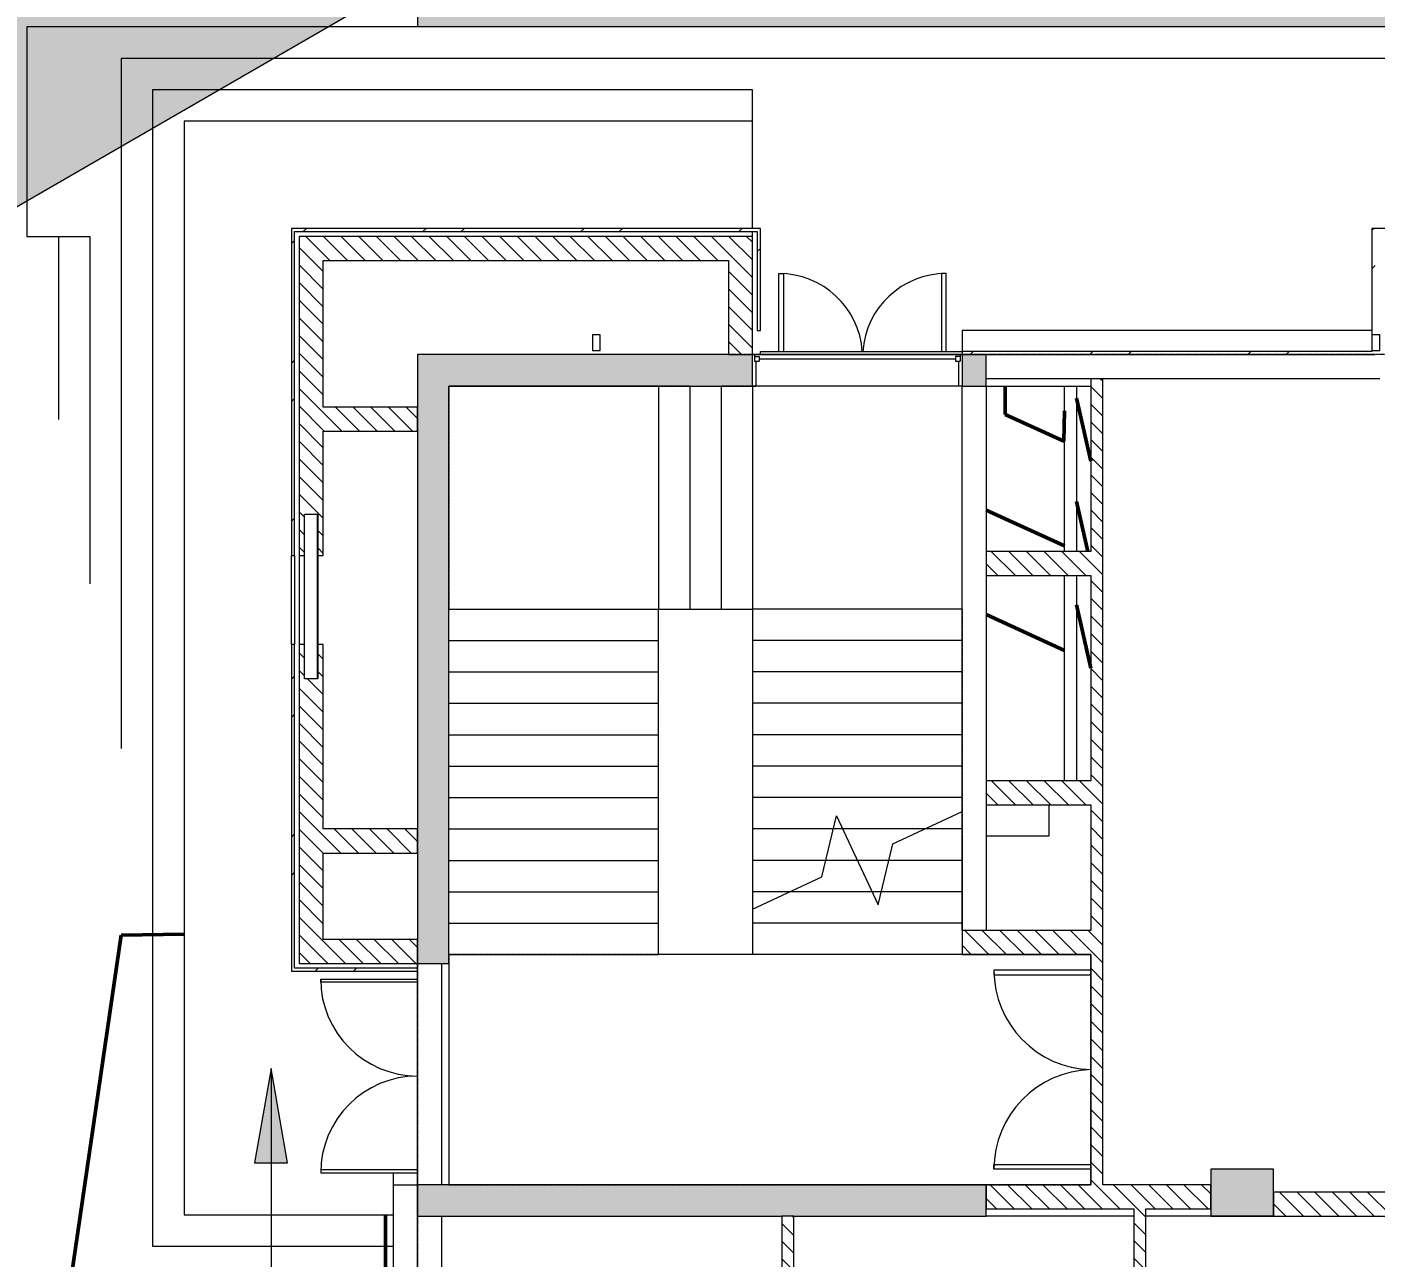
# Model space of a CAD drawing. Header units: millimetres. Extents: x -106145 to 154907, y -84585 to 152038.
# Drawn here: x -18341 to -5466, y 57116 to 68865 of the extents above; entities that cross this region are included whole.
import ezdxf

# ---------------------------------------------------------------- set-up
doc = ezdxf.new("R2010")
doc.units = ezdxf.units.MM
doc.linetypes.add('Cut Out Line _2_', pattern=[2, 1, -1])
doc.linetypes.add('Overhead', pattern=[3.96875, 2.38125, -1.5875])
for name, color, linetype, lineweight in [('A-ANNO-DIMS', 7, 'Continuous', 9), ('A-ANNO-DIMS-300', 7, 'Continuous', 9), ('A-DOOR', 7, 'Continuous', 5), ('A-FLOR', 7, 'Continuous', 5), ('A-FLOR-PATT', 7, 'Continuous', 5), ('A-GLAZ', 7, 'Continuous', 5), ('A-WALL', 7, 'Continuous', 5), ('A-WALL-PATT', 7, 'Continuous', 5), ('C-TOPO-MAJR', 7, 'Continuous', 50), ('G-ANNO-DIMS', 7, 'Continuous', 9), ('G-ANNO-TEXT', 7, 'Continuous', 9), ('S-COLS', 7, 'Continuous', 5), ('S-STRS', 7, 'Continuous', 5), ('S-STRS-MBND', 7, 'Overhead', 5)]:
    doc.layers.add(name, color=color, linetype=linetype, lineweight=lineweight)
doc.layers.add('A-DETL', color=7, linetype='Continuous', lineweight=5, true_color=0x00a600)
doc.styles.add('RomanS', font='romans__.ttf', dxfattribs={"width": 0.8, "height": 1200})
doc.styles.add('RomanS_B', font='', dxfattribs={"width": 0.8, "height": 1200})
doc.styles.get('RomanS_B').set_extended_font_data('RomanS', bold=True)
doc.dimstyles.new('Diagonal_-_4_mm_RomanS', dxfattribs={"dimscale": 304.8, "dimtxt": 1219.023462, "dimasz": 1.476378, "dimexe": 0.984252, "dimexo": 0.0625, "dimgap": 0.19685, "dimtad": 1, "dimdec": 0, "dimzin": 0, "dimdsep": 46, "dimtxsty": 'RomanS', "dimblk1": 'OBLIQUE', "dimblk2": 'OBLIQUE', "dimsah": 1, "dimcen": 0.09, "dimdle": 2.362205, "dimazin": 0, "dimtfac": 1, "dimtdec": 4, "dimtix": 1, "dimtmove": 0, "dimatfit": 3, "dimfxl": 2.362205, "dimfxlon": 1, "dimtvp": 1, "dimtolj": 1, "dimtzin": 0, "dimarcsym": 2})
pattern_1 = [(315, (0, 0), (84.18955, 84.18955), [])]
pattern_2 = [(45, (0, 0), (-754.342, 754.342), []), (45, (0, 1143), (-754.342, 754.342), [])]

# ---------------------------------------------------------------- blocks, each defined once
blk = doc.blocks.new('M_Door-Passage-Double-Flush - FWD1 2_0-12470101-Site Plan -MAIN')
at = {"layer": 'A-DOOR', "color": 254, "lineweight": 9, "true_color": 0xdddddd}
for p, q in [((-950, 63.85), (-950, 988.85)), ((-950, 988.85), (-905, 988.85)), ((-905, 988.85), (-905, 63.85)), ((950, 988.85), (905, 988.85)), ((905, 988.85), (905, 63.85)), ((950, 63.85), (950, 988.85))]:
    blk.add_line(p, q, dxfattribs=at)
at = {"layer": 'A-DOOR', "color": 254, "true_color": 0xdddddd}
for centre, start, end in [((-950, 38.85), 1.520513, 90), ((950, 38.85), 90, 178.479487)]:
    blk.add_arc(centre, 950, start, end, dxfattribs=at)
blk = doc.blocks.new('Louver_window_family_object_4856 - Louver_window_850_9925-11614625-Site Plan -MAIN')
at = {"layer": 'A-GLAZ', "color": 253, "true_color": 0xaaaaaa}
for p, q in [((-755, -60), (-755, 63)), ((-755, 63), (820, 63)), ((820, 63), (820, -60)), ((-755, -63), (-755, -60)), ((-755, -60), (820, -60)), ((820, -63), (-755, -63)), ((820, -60), (820, -63))]:
    blk.add_line(p, q, dxfattribs=at)
blk = doc.blocks.new('glazing frame14 - glazing frame-10209492-Site Plan -MAIN')
at = {"layer": 'A-GLAZ', "color": 253, "lineweight": 18, "true_color": 0xaaaaaa}
for p, q in [((-6361, -18305), (-6436, -18305)), ((-6436, -18305), (-6436, -18455)), ((-6361, -18455), (-6361, -18305)), ((1084, -18305), (1009, -18305)), ((1009, -18305), (1009, -18455)), ((1084, -18455), (1084, -18305)), ((-6436, -18455), (-6361, -18455)), ((1009, -18455), (1084, -18455))]:
    blk.add_line(p, q, dxfattribs=at)
blk = doc.blocks.new('M_Fixed - 2000 _ 1500-11451229-Site Plan -MAIN')
at = {"layer": 'A-GLAZ', "color": 254, "lineweight": 9, "true_color": 0xdddddd}
for p, q in [((-1000, 163), (-981, 163)), ((-981, 163), (-981, 100)), ((-981, 144), (-937, 144)), ((-937, 144), (-937, 100)), ((937, 144), (937, 100)), ((981, 144), (937, 144)), ((981, 163), (981, 100)), ((999, 163), (981, 163)), ((-981, 100), (-937, 100)), ((-968, 100), (-968, -137)), ((-937, 122), (937, 122)), ((937, 100), (981, 100)), ((968, 100), (968, -137)), ((-1000, -137), (-968, -137)), ((1000, -137), (968, -137))]:
    blk.add_line(p, q, dxfattribs=at)
blk = doc.blocks.new('DC_DdlFlPanelFire-Rated-eq w vision panel - FSD2 _2_0-V86-Site Plan -MAIN')
at = {"layer": 'A-DOOR', "color": 253, "lineweight": 9, "true_color": 0xaaaaaa}
for p, q in [((-895, 1040), (-925, 1040)), ((-925, 1040), (-925, 115)), ((-895, 115), (-895, 1040)), ((895, 115), (895, 1040)), ((895, 1040), (925, 1040)), ((925, 1040), (925, 115))]:
    blk.add_line(p, q, dxfattribs=at)
at = {"layer": 'A-DOOR', "color": 253, "true_color": 0xaaaaaa}
for centre, start, end in [((-925, 115), 0.0005, 90), ((925, 115), 90, 179.9995)]:
    blk.add_arc(centre, 925, start, end, dxfattribs=at)
blk = doc.blocks.new('M_Door-Passage-Double-Flush - FWD4 1_7-V87-Site Plan -MAIN')
at = {"layer": 'A-DOOR', "color": 253, "lineweight": 9, "true_color": 0xaaaaaa}
for p, q in [((-800, 186), (-800, 931)), ((-800, 931), (-755, 931)), ((-755, 931), (-755, 186)), ((800, 931), (755, 931)), ((755, 931), (755, 186)), ((800, 186), (800, 931))]:
    blk.add_line(p, q, dxfattribs=at)
at = {"layer": 'A-DOOR', "color": 253, "true_color": 0xaaaaaa}
for centre, start, end in [((-800, 131), 3.9808, 90), ((800, 131), 90, 176.0192)]:
    blk.add_arc(centre, 800, start, end, dxfattribs=at)
blk = doc.blocks.new('2022_11_09_AB BLOCKFACADE WITH CONTINOUS WINDOW_rvt-1-Site Plan -MAIN')
at = {"layer": 'A-WALL-PATT', "true_color": 0xd4d4d4}
h = blk.add_hatch(dxfattribs=at)
h.set_pattern_fill('FP_20', color=254, style=0, pattern_type=2)
h.set_pattern_definition(pattern_2)
h.paths.add_polyline_path([(-15786, 59845), (-15786, 62968), (-15816, 62968), (-15816, 59845)], flags=0)
h.paths.add_polyline_path([(-15816, 63818), (-15786, 63818), (-15786, 66940), (-15816, 66940), (-15816, 63992)], flags=0)
h = blk.add_hatch(dxfattribs=at)
h.set_pattern_fill('FP_20', color=254, style=0, pattern_type=2)
h.set_pattern_definition(pattern_2)
h.paths.add_polyline_path([(-11336, 66910), (-11336, 66940), (-15786, 66940), (-15786, 66910), (-11366, 66910)], flags=0)
at = {"layer": 'A-WALL-PATT', "true_color": 0xeaeaea}
h = blk.add_hatch(dxfattribs=at)
h.set_pattern_fill('FP_19', color=254, style=0, pattern_type=2)
h.set_pattern_definition(pattern_1)
h.paths.add_polyline_path([(-15741, 59920), (-15511, 59920), (-15511, 62968), (-15563, 62968), (-15566, 62637), (-15689, 62637), (-15689, 62968), (-15741, 62968), (-15741, 60765)], flags=0)
h.paths.add_polyline_path([(-15689, 63818), (-15689, 64212), (-15563, 64212), (-15560, 63818), (-15511, 63818), (-15511, 66865), (-15741, 66865), (-15741, 63818)], flags=0)
h = blk.add_hatch(dxfattribs=at)
h.set_pattern_fill('FP_19', color=254, style=0, pattern_type=2)
h.set_pattern_definition(pattern_1)
h.paths.add_polyline_path([(-13846, 66635), (-11411, 66635), (-11411, 66865), (-15511, 66865), (-15511, 66635), (-14896, 66635)], flags=0)
at = {"layer": 'A-WALL-PATT', "true_color": 0xd4d4d4}
h = blk.add_hatch(dxfattribs=at)
h.set_pattern_fill('FP_20', color=254, style=0, pattern_type=2)
h.set_pattern_definition(pattern_2)
h.paths.add_polyline_path([(-11366, 65965), (-11336, 65965), (-11336, 66910), (-11366, 66910), (-11366, 66297)], flags=0)
h = blk.add_hatch(dxfattribs=at)
h.set_pattern_fill('FP_20', color=254, style=0, pattern_type=2)
h.set_pattern_definition(pattern_2)
h.paths.add_polyline_path([(-866, 66910), (-836, 66910), (-836, 66940), (-5496, 66940), (-5496, 66910), (-1243, 66910)], flags=0)
h = blk.add_hatch(dxfattribs=at)
h.set_pattern_fill('FP_20', color=254, style=0, pattern_type=2)
h.set_pattern_definition(pattern_2)
h.paths.add_polyline_path([(-5496, 65765), (-5466, 65765), (-5466, 66910), (-5496, 66910)], flags=0)
at = {"layer": 'A-WALL-PATT', "true_color": 0xeaeaea}
h = blk.add_hatch(dxfattribs=at)
h.set_pattern_fill('FP_19', color=254, style=0, pattern_type=2)
h.set_pattern_definition(pattern_1)
h.paths.add_polyline_path([(-11411, 65735), (-11411, 66635), (-11641, 66635), (-11641, 65735)], flags=0)
at = {"layer": 'A-WALL-PATT', "true_color": 0xcccccb}
for points in [[(-14611, 59920), (-14311, 59920), (-14311, 65735), (-14611, 65735), (-14611, 60150)], [(-9181, 57505), (-9181, 57805), (-14611, 57805), (-14611, 57505), (-9645, 57505)]]:
    blk.add_hatch(color=254, dxfattribs=at).paths.add_polyline_path(points, flags=0)
h = blk.add_hatch(color=254, dxfattribs=at)
h.paths.add_polyline_path([(-14034, 65435), (-11411, 65435), (-11411, 65735), (-14311, 65735), (-14311, 65435)], flags=0)
h.paths.add_polyline_path([(-9181, 65435), (-9181, 65735), (-9411, 65735), (-9411, 65435)], flags=0)
at = {"layer": 'A-WALL-PATT', "true_color": 0xd4d4d4}
h = blk.add_hatch(dxfattribs=at)
h.set_pattern_fill('FP_20', color=254, style=0, pattern_type=2)
h.set_pattern_definition(pattern_2)
h.paths.add_polyline_path([(-5466, 65735), (-5466, 65765), (-9411, 65765), (-9411, 65735), (-7544, 65735)], flags=0)
at = {"layer": 'A-WALL-PATT', "true_color": 0xeaeaea}
h = blk.add_hatch(dxfattribs=at)
h.set_pattern_fill('FP_19', color=254, style=0, pattern_type=2)
h.set_pattern_definition(pattern_1)
h.paths.add_polyline_path([(-8066, 57805), (-8066, 65505), (-8181, 65505), (-8181, 57805)], flags=0)
h = blk.add_hatch(dxfattribs=at)
h.set_pattern_fill('FP_19', color=254, style=0, pattern_type=2)
h.set_pattern_definition(pattern_1)
h.paths.add_polyline_path([(-14896, 65005), (-14611, 65005), (-14611, 65235), (-15511, 65235), (-15511, 65005)], flags=0)
h = blk.add_hatch(dxfattribs=at)
h.set_pattern_fill('FP_19', color=254, style=0, pattern_type=2)
h.set_pattern_definition(pattern_1)
h.paths.add_polyline_path([(-8181, 63625), (-8181, 63855), (-9181, 63855), (-9181, 63625)], flags=0)
h = blk.add_hatch(dxfattribs=at)
h.set_pattern_fill('FP_19', color=254, style=0, pattern_type=2)
h.set_pattern_definition(pattern_1)
h.paths.add_polyline_path([(-9181, 61435), (-8181, 61435), (-8181, 61665), (-9181, 61665)], flags=0)
h = blk.add_hatch(dxfattribs=at)
h.set_pattern_fill('FP_19', color=254, style=0, pattern_type=2)
h.set_pattern_definition(pattern_1)
h.paths.add_polyline_path([(-14896, 60975), (-14611, 60975), (-14611, 61205), (-15511, 61205), (-15511, 60975)], flags=0)
h = blk.add_hatch(dxfattribs=at)
h.set_pattern_fill('FP_19', color=254, style=0, pattern_type=2)
h.set_pattern_definition(pattern_1)
h.paths.add_polyline_path([(-15511, 59920), (-14611, 59920), (-14611, 60150), (-15511, 60150)], flags=0)
h = blk.add_hatch(dxfattribs=at)
h.set_pattern_fill('FP_19', color=254, style=0, pattern_type=2)
h.set_pattern_definition(pattern_1)
h.paths.add_polyline_path([(-9411, 60006), (-8181, 60006), (-8181, 60236), (-9411, 60236)], flags=0)
at = {"layer": 'A-WALL-PATT', "true_color": 0xd4d4d4}
h = blk.add_hatch(dxfattribs=at)
h.set_pattern_fill('FP_20', color=254, style=0, pattern_type=2)
h.set_pattern_definition(pattern_2)
h.paths.add_polyline_path([(-14611, 59845), (-14611, 59875), (-15786, 59875), (-15786, 59845), (-14616, 59845)], flags=0)
at = {"layer": 'A-WALL-PATT', "true_color": 0xeaeaea}
h = blk.add_hatch(dxfattribs=at)
h.set_pattern_fill('FP_19', color=254, style=0, pattern_type=2)
h.set_pattern_definition(pattern_1)
h.paths.add_polyline_path([(-7771, 57575), (-7036, 57575), (-7036, 57805), (-9181, 57805), (-9181, 57575), (-8595, 57575)], flags=0)
h = blk.add_hatch(dxfattribs=at)
h.set_pattern_fill('FP_19', color=254, style=0, pattern_type=2)
h.set_pattern_definition(pattern_1)
h.paths.add_polyline_path([(-6436, 57505), (1239, 57505), (1239, 57735), (-6436, 57735)], flags=0)
h = blk.add_hatch(dxfattribs=at)
h.set_pattern_fill('FP_19', color=254, style=0, pattern_type=2)
h.set_pattern_definition(pattern_1)
h.paths.add_polyline_path([(-7771, 52880), (-7656, 52880), (-7656, 57575), (-7771, 57575), (-7771, 54311)], flags=0)
h = blk.add_hatch(dxfattribs=at)
h.set_pattern_fill('FP_19', color=254, style=0, pattern_type=2)
h.set_pattern_definition(pattern_1)
h.paths.add_polyline_path([(-11131, 52880), (-11016, 52880), (-11016, 57505), (-11131, 57505), (-11131, 56155)], flags=0)
at = {"layer": 'S-COLS', "true_color": 0xeaeaea}
blk.add_hatch(color=254, dxfattribs=at).paths.add_polyline_path([(-7036, 57506), (-6436, 57506), (-6436, 57956), (-7036, 57956)], flags=0)
at = {"layer": 'A-FLOR', "color": 254, "true_color": 0xd5d5d5}
for p, q in [((-15468, 68865), (-18341, 68865)), ((-18341, 68865), (-18341, 67206)), ((-15987, 68565), (-17441, 68565)), ((-17441, 68565), (-17441, 67726)), ((-16507, 68265), (-17141, 68265)), ((-17141, 68265), (-17141, 67899))]:
    blk.add_line(p, q, dxfattribs=at)
at = {"layer": 'A-FLOR', "color": 253, "true_color": 0xaaaaaa}
for p, q in [((-4521, 68865), (-15468, 68865)), ((-4821, 68565), (-15987, 68565)), ((-11411, 68265), (-16507, 68265)), ((-11411, 67965), (-11411, 68265)), ((-17141, 67899), (-17141, 57220)), ((-11411, 67965), (-16841, 67965)), ((-16841, 67965), (-16841, 57520)), ((-11411, 66940), (-11411, 67965)), ((-17441, 67726), (-17441, 61973)), ((-18341, 67206), (-18341, 66865)), ((-18341, 66865), (-17741, 66865)), ((-18041, 66865), (-18041, 65117)), ((-17741, 66865), (-17741, 63545)), ((-11411, 66865), (-11411, 66910)), ((-5496, 65965), (-9411, 65965)), ((-9411, 65965), (-9411, 65765)), ((-15741, 63818), (-15741, 62968)), ((-14841, 57520), (-14841, 57920)), ((-14841, 57920), (-14611, 57920)), ((-16841, 57520), (-14841, 57520)), ((-14841, 57220), (-14841, 57520)), ((-17141, 57220), (-14841, 57220)), ((-14841, 56920), (-14841, 57220))]:
    blk.add_line(p, q, dxfattribs=at)
at = {"layer": 'A-FLOR', "color": 254, "true_color": 0xdddddd}
for p, q in [((-9181, 65435), (-8181, 65435)), ((-8581, 61435), (-8581, 61135)), ((-8581, 61135), (-9181, 61135)), ((-7771, 57505), (-9181, 57505)), ((-6436, 57505), (-7656, 57505))]:
    blk.add_line(p, q, dxfattribs=at)
at = {"layer": 'A-WALL', "color": 253, "lineweight": 18, "true_color": 0xaaaaaa}
for p, q in [((-15816, 66940), (-15816, 63818)), ((-15786, 66940), (-15816, 66940)), ((-11336, 66940), (-15786, 66940)), ((-15786, 63818), (-15786, 66910)), ((-15786, 66910), (-11366, 66910)), ((-15511, 66865), (-15741, 66865)), ((-15741, 66865), (-15741, 63818)), ((-11411, 66865), (-15511, 66865)), ((-11411, 66635), (-11411, 66865)), ((-11366, 66910), (-11366, 65965)), ((-11336, 66910), (-11336, 66940)), ((-11336, 65965), (-11336, 66910)), ((-836, 66940), (-5496, 66940)), ((-5496, 66940), (-5496, 66910)), ((-5496, 66910), (-5496, 65765)), ((-15511, 65235), (-15511, 66635)), ((-15511, 66635), (-11641, 66635)), ((-11641, 66635), (-11641, 65735)), ((-11411, 65735), (-11411, 66635)), ((-11366, 65965), (-11336, 65965)), ((-14311, 65735), (-14611, 65735)), ((-5496, 65765), (-9411, 65765)), ((-9411, 65765), (-9411, 65735)), ((-14611, 65235), (-15511, 65235)), ((-15511, 63818), (-15511, 65005)), ((-15511, 65005), (-14611, 65005)), ((-15816, 63818), (-15786, 63818)), ((-15741, 63818), (-15689, 63818)), ((-15560, 63818), (-15511, 63818)), ((-15816, 62968), (-15816, 59845)), ((-15786, 62968), (-15816, 62968)), ((-15786, 59875), (-15786, 62968)), ((-15689, 62968), (-15741, 62968)), ((-15741, 62968), (-15741, 59920)), ((-15511, 62968), (-15560, 62968)), ((-15511, 61205), (-15511, 62968)), ((-14611, 61205), (-15511, 61205)), ((-15511, 60150), (-15511, 60975)), ((-15511, 60975), (-14611, 60975)), ((-14611, 60150), (-15511, 60150)), ((-14611, 59875), (-15786, 59875)), ((-15741, 59920), (-15511, 59920)), ((-15511, 59920), (-14611, 59920)), ((-15816, 59845), (-15786, 59845)), ((-15786, 59845), (-14616, 59845)), ((-14616, 59845), (-14616, 50340))]:
    blk.add_line(p, q, dxfattribs=at)
at = {"layer": 'A-WALL', "color": 254, "lineweight": 18, "true_color": 0xdddddd}
for p, q in [((-14611, 65735), (-14611, 65235)), ((-11641, 65735), (-14311, 65735)), ((-11411, 65435), (-11411, 65735)), ((-9181, 65735), (-9411, 65735)), ((-9411, 65735), (-9411, 65435)), ((-9411, 65735), (-5466, 65735)), ((-9181, 65435), (-9181, 65735)), ((-14311, 59920), (-14311, 65435)), ((-14311, 65435), (-11411, 65435)), ((-9411, 65435), (-9181, 65435)), ((-8181, 65505), (-8181, 63855)), ((-8066, 65505), (-8181, 65505)), ((-8066, 57805), (-8066, 65505)), ((-14611, 65005), (-14611, 61205)), ((-8181, 63855), (-9181, 63855)), ((-9181, 63855), (-9181, 63625)), ((-9181, 63625), (-8181, 63625)), ((-8181, 63625), (-8181, 61665)), ((-8181, 61665), (-9181, 61665)), ((-9181, 61665), (-9181, 61435)), ((-9181, 61435), (-8181, 61435)), ((-8181, 61435), (-8181, 60236)), ((-14611, 60975), (-14611, 60150)), ((-8181, 60236), (-9411, 60236)), ((-9411, 60236), (-9411, 60006)), ((-9411, 60006), (-8181, 60006)), ((-8181, 60006), (-8181, 57805)), ((-14611, 59920), (-14311, 59920)), ((-14611, 59845), (-14611, 59875)), ((-14611, 50340), (-14611, 59845)), ((-9181, 57805), (-14611, 57805)), ((-14611, 57805), (-14611, 57505)), ((-9181, 57505), (-9181, 57805)), ((-8181, 57805), (-9181, 57805)), ((-9181, 57805), (-9181, 57575)), ((-7036, 57805), (-8066, 57805)), ((-7036, 57575), (-7036, 57805)), ((-2651, 57735), (-6436, 57735)), ((-6436, 57735), (-6436, 57505)), ((-9181, 57575), (-7771, 57575)), ((-7771, 57575), (-7771, 52880)), ((-7656, 57575), (-7036, 57575)), ((-7656, 52880), (-7656, 57575)), ((-14611, 57505), (-11131, 57505)), ((-11131, 57505), (-11131, 52880)), ((-11016, 57505), (-9181, 57505)), ((-11016, 52880), (-11016, 57505)), ((-6436, 57505), (-4411, 57505))]:
    blk.add_line(p, q, dxfattribs=at)
at = {"layer": 'A-WALL', "color": 254, "true_color": 0xdddddd}
for p, q in [((-11641, 65735), (-11411, 65735)), ((-11411, 65735), (-9411, 65735)), ((-9411, 65735), (-11336, 65735)), ((-9411, 65435), (-11411, 65435)), ((-9411, 60236), (-9411, 65435)), ((-8181, 65505), (-9181, 65505)), ((-9181, 65435), (-9181, 63855)), ((-8431, 63855), (-8431, 65435)), ((-8316, 65435), (-8316, 63855)), ((-5421, 65505), (-8066, 65505)), ((-14611, 65005), (-14611, 65235)), ((-9181, 63625), (-9181, 61665)), ((-8431, 61665), (-8431, 63625)), ((-8316, 63625), (-8316, 61665)), ((-9181, 61435), (-9181, 60236)), ((-14611, 60975), (-14611, 61205)), ((-14611, 59920), (-14611, 60150)), ((-14611, 59875), (-14611, 59920)), ((-14381, 59920), (-14381, 57805)), ((-14611, 57805), (-14611, 59843)), ((-14611, 50340), (-14611, 57505)), ((-14381, 57505), (-14381, 52880)), ((-11016, 57505), (-11131, 57505))]:
    blk.add_line(p, q, dxfattribs=at)
at = {"layer": 'A-WALL', "color": 253, "true_color": 0xaaaaaa}
for p, q in [((-11336, 65765), (-9411, 65765)), ((-11336, 65735), (-11336, 65765)), ((-15816, 62968), (-15816, 63818)), ((-15786, 63818), (-15786, 62968)), ((-14839, 57805), (-14839, 57920)), ((-14839, 57805), (-14611, 57805))]:
    blk.add_line(p, q, dxfattribs=at)
at = {"layer": 'S-COLS', "color": 254, "true_color": 0xdddddd}
for p, q in [((-6436, 57956), (-7036, 57956)), ((-7036, 57956), (-7036, 57506)), ((-6436, 57506), (-6436, 57956)), ((-7036, 57506), (-6436, 57506))]:
    blk.add_line(p, q, dxfattribs=at)
at = {"layer": 'S-STRS', "color": 254, "true_color": 0xdddddd}
for p, q in [((-12311, 65435), (-12311, 63305)), ((-12011, 65435), (-12011, 63305)), ((-11711, 65435), (-11711, 63305)), ((-11411, 65435), (-11411, 63305)), ((-14311, 63305), (-12311, 63305)), ((-12311, 63305), (-12011, 63305)), ((-12311, 63005), (-12311, 63305)), ((-12011, 63305), (-11711, 63305)), ((-11711, 63305), (-11411, 63305)), ((-9411, 63305), (-11411, 63305)), ((-11411, 63305), (-11411, 63005)), ((-14311, 63005), (-12311, 63005)), ((-12311, 62705), (-12311, 63005)), ((-11411, 63005), (-11411, 62705)), ((-9411, 63005), (-11411, 63005)), ((-14311, 62705), (-12311, 62705)), ((-12311, 62405), (-12311, 62705)), ((-11411, 62705), (-11411, 62405)), ((-9411, 62705), (-11411, 62705)), ((-14311, 62405), (-12311, 62405)), ((-12311, 62105), (-12311, 62405)), ((-11411, 62405), (-11411, 62105)), ((-9411, 62405), (-11411, 62405)), ((-14311, 62105), (-12311, 62105)), ((-12311, 61805), (-12311, 62105)), ((-11411, 62105), (-11411, 61805)), ((-9411, 62105), (-11411, 62105)), ((-14311, 61805), (-12311, 61805)), ((-12311, 61505), (-12311, 61805)), ((-11411, 61805), (-11411, 61505)), ((-9411, 61805), (-11411, 61805)), ((-14311, 61505), (-12311, 61505)), ((-12311, 61205), (-12311, 61505)), ((-11411, 61505), (-11411, 61205)), ((-9411, 61505), (-11411, 61505)), ((-14311, 61205), (-12311, 61205)), ((-12311, 60905), (-12311, 61205)), ((-11411, 61205), (-11411, 60905)), ((-10640, 61205), (-11411, 61205)), ((-10551, 61205), (-10640, 61205)), ((-9768, 61205), (-10551, 61205)), ((-9411, 61205), (-9768, 61205)), ((-14311, 60905), (-12311, 60905)), ((-12311, 60605), (-12311, 60905)), ((-11411, 60905), (-11411, 60605)), ((-10713, 60905), (-11411, 60905)), ((-10411, 60905), (-10713, 60905)), ((-10110, 60905), (-10411, 60905)), ((-9411, 60905), (-10110, 60905)), ((-14311, 60605), (-12311, 60605)), ((-12311, 60305), (-12311, 60605)), ((-11411, 60605), (-11411, 60439)), ((-11055, 60605), (-11411, 60605)), ((-10271, 60605), (-11055, 60605)), ((-10183, 60605), (-10271, 60605)), ((-9411, 60605), (-10183, 60605)), ((-11411, 60439), (-11411, 60305)), ((-14311, 60305), (-12311, 60305)), ((-12311, 60005), (-12311, 60305)), ((-11411, 60305), (-11411, 60005)), ((-9411, 60305), (-11411, 60305)), ((-14311, 60005), (-12311, 60005)), ((-11411, 60005), (-12311, 60005)), ((-9411, 60005), (-11411, 60005)), ((-8181, 60005), (-9411, 60005)), ((-14311, 59920), (-14311, 57805))]:
    blk.add_line(p, q, dxfattribs=at)
at = {"layer": 'S-STRS', "color": 254, "linetype": 'Overhead', "true_color": 0xdddddd}
for p, q in [((-12311, 65435), (-12311, 63305)), ((-12011, 65435), (-12011, 63305)), ((-11711, 65435), (-11711, 63305)), ((-11411, 65435), (-11411, 63305)), ((-14311, 63305), (-12311, 63305)), ((-9411, 63305), (-11411, 63305)), ((-14311, 63005), (-12311, 63005)), ((-9411, 63005), (-11411, 63005)), ((-14311, 62705), (-12311, 62705)), ((-9411, 62705), (-11411, 62705)), ((-14311, 62405), (-12311, 62405)), ((-9411, 62405), (-11411, 62405)), ((-14311, 62105), (-12311, 62105)), ((-9411, 62105), (-11411, 62105)), ((-14311, 61805), (-12311, 61805)), ((-9411, 61805), (-11411, 61805)), ((-14311, 61505), (-12311, 61505)), ((-9411, 61505), (-11411, 61505)), ((-14311, 61205), (-12311, 61205)), ((-10640, 61205), (-11411, 61205)), ((-10551, 61205), (-10640, 61205)), ((-9768, 61205), (-10551, 61205)), ((-9411, 61205), (-9768, 61205)), ((-14311, 60905), (-12311, 60905)), ((-10713, 60905), (-11411, 60905)), ((-10411, 60905), (-10713, 60905)), ((-10110, 60905), (-10411, 60905)), ((-9411, 60905), (-10110, 60905)), ((-14311, 60605), (-12311, 60605)), ((-11055, 60605), (-11411, 60605)), ((-10271, 60605), (-11055, 60605)), ((-10183, 60605), (-10271, 60605)), ((-9411, 60605), (-10183, 60605)), ((-14311, 60305), (-12311, 60305)), ((-9411, 60305), (-11411, 60305)), ((-14311, 60005), (-12311, 60005)), ((-9411, 60005), (-11411, 60005))]:
    blk.add_line(p, q, dxfattribs=at)
at = {"layer": 'S-STRS-MBND', "color": 254, "true_color": 0xdddddd}
for p, q in [((-14311, 65435), (-14311, 63305)), ((-12011, 65435), (-14311, 65435)), ((-14311, 65435), (-14311, 63305)), ((-12011, 65435), (-14311, 65435)), ((-14311, 65435), (-14311, 63305)), ((-12011, 65435), (-14311, 65435)), ((-14311, 65435), (-14311, 63305)), ((-12311, 65435), (-14311, 65435)), ((-14311, 65435), (-14311, 63305)), ((-12011, 65435), (-14311, 65435)), ((-12311, 65435), (-12311, 63305)), ((-12311, 65435), (-11411, 65435)), ((-12311, 65435), (-12311, 63305)), ((-12011, 65435), (-12011, 63305)), ((-12011, 65435), (-12011, 63305)), ((-12011, 65435), (-12011, 63305)), ((-12011, 65435), (-12011, 63305)), ((-12011, 65435), (-11711, 65435)), ((-12011, 65435), (-11711, 65435)), ((-12011, 65435), (-11711, 65435)), ((-12011, 65435), (-11711, 65435)), ((-12011, 65435), (-12011, 63305)), ((-12011, 65435), (-12011, 63305)), ((-12011, 65435), (-12011, 63305)), ((-12011, 65435), (-12011, 63305)), ((-12011, 65435), (-12011, 63305)), ((-12011, 65435), (-12011, 63305)), ((-9411, 65435), (-11711, 65435)), ((-9411, 65435), (-11711, 65435)), ((-9411, 65435), (-11711, 65435)), ((-9411, 65435), (-11711, 65435)), ((-11711, 65435), (-11711, 63305)), ((-11711, 65435), (-11711, 63305)), ((-11711, 65435), (-11711, 63305)), ((-11711, 65435), (-11711, 63305)), ((-11711, 65435), (-11711, 63305)), ((-11711, 65435), (-11711, 63305)), ((-11711, 65435), (-11711, 63305)), ((-11711, 65435), (-11711, 63305)), ((-11711, 65435), (-11711, 63305)), ((-11711, 65435), (-11711, 63305)), ((-9411, 65435), (-11411, 65435)), ((-11411, 65435), (-11411, 63305)), ((-11411, 65435), (-11411, 63305)), ((-9411, 63305), (-9411, 65435)), ((-9411, 63305), (-9411, 65435)), ((-9411, 63305), (-9411, 65435)), ((-9411, 63305), (-9411, 65435)), ((-9411, 63305), (-9411, 65435)), ((-14311, 63305), (-12311, 63305)), ((-14311, 63305), (-12311, 63305)), ((-14311, 63305), (-12311, 63305)), ((-14311, 63305), (-12311, 63305)), ((-14311, 63305), (-12311, 63305)), ((-14311, 60005), (-14311, 63305)), ((-14311, 60005), (-14311, 63305)), ((-14311, 60005), (-14311, 63305)), ((-14311, 60005), (-14311, 63305)), ((-14311, 60005), (-14311, 63305)), ((-14311, 63305), (-12311, 63305)), ((-14311, 63305), (-12311, 63305)), ((-14311, 63305), (-12311, 63305)), ((-14311, 63305), (-12311, 63305)), ((-14311, 63305), (-12311, 63305)), ((-12311, 63305), (-12011, 63305)), ((-12311, 63305), (-12011, 63305)), ((-12311, 63305), (-12011, 63305)), ((-12311, 63305), (-12011, 63305)), ((-12311, 60005), (-12311, 63305)), ((-12311, 60005), (-12311, 63305)), ((-12311, 60005), (-12311, 63305)), ((-12311, 63305), (-11411, 63305)), ((-12311, 60005), (-12311, 63305)), ((-12311, 60005), (-12311, 63305)), ((-12011, 63305), (-11711, 63305)), ((-12011, 63305), (-11711, 63305)), ((-12011, 63305), (-11711, 63305)), ((-12011, 63305), (-11711, 63305)), ((-11711, 63305), (-11411, 63305)), ((-11711, 63305), (-11411, 63305)), ((-11711, 63305), (-11411, 63305)), ((-11711, 63305), (-11411, 63305)), ((-9411, 63305), (-11411, 63305)), ((-9411, 63305), (-11411, 63305)), ((-9411, 63305), (-11411, 63305)), ((-9411, 63305), (-11411, 63305)), ((-9411, 63305), (-11411, 63305)), ((-11411, 63305), (-11411, 60005)), ((-11411, 63305), (-11411, 60005)), ((-11411, 63305), (-11411, 60005)), ((-11411, 63305), (-11411, 60005)), ((-11411, 63305), (-11411, 60005)), ((-9411, 63305), (-11411, 63305)), ((-9411, 63305), (-11411, 63305)), ((-9411, 63305), (-11411, 63305)), ((-9411, 63305), (-11411, 63305)), ((-9411, 63305), (-11411, 63305)), ((-9411, 63305), (-9411, 60005)), ((-9411, 63305), (-9411, 60005)), ((-9411, 63305), (-9411, 60005)), ((-9411, 63305), (-9411, 60005)), ((-9411, 63305), (-9411, 60005)), ((-14311, 63005), (-12311, 63005)), ((-14311, 63005), (-12311, 63005)), ((-14311, 63005), (-12311, 63005)), ((-14311, 63005), (-12311, 63005)), ((-14311, 63005), (-12311, 63005)), ((-14311, 63005), (-12311, 63005)), ((-14311, 63005), (-12311, 63005)), ((-14311, 63005), (-12311, 63005)), ((-14311, 63005), (-12311, 63005)), ((-14311, 63005), (-12311, 63005)), ((-9411, 63005), (-11411, 63005)), ((-9411, 63005), (-11411, 63005)), ((-9411, 63005), (-11411, 63005)), ((-9411, 63005), (-11411, 63005)), ((-9411, 63005), (-11411, 63005)), ((-9411, 63005), (-11411, 63005)), ((-9411, 63005), (-11411, 63005)), ((-9411, 63005), (-11411, 63005)), ((-9411, 63005), (-11411, 63005)), ((-9411, 63005), (-11411, 63005)), ((-14311, 62705), (-12311, 62705)), ((-14311, 62705), (-12311, 62705)), ((-14311, 62705), (-12311, 62705)), ((-14311, 62705), (-12311, 62705)), ((-14311, 62705), (-12311, 62705)), ((-14311, 62705), (-12311, 62705)), ((-14311, 62705), (-12311, 62705)), ((-14311, 62705), (-12311, 62705)), ((-14311, 62705), (-12311, 62705)), ((-14311, 62705), (-12311, 62705)), ((-9411, 62705), (-11411, 62705)), ((-9411, 62705), (-11411, 62705)), ((-9411, 62705), (-11411, 62705)), ((-9411, 62705), (-11411, 62705)), ((-9411, 62705), (-11411, 62705)), ((-9411, 62705), (-11411, 62705)), ((-9411, 62705), (-11411, 62705)), ((-9411, 62705), (-11411, 62705)), ((-9411, 62705), (-11411, 62705)), ((-9411, 62705), (-11411, 62705)), ((-14311, 62405), (-12311, 62405)), ((-14311, 62405), (-12311, 62405)), ((-14311, 62405), (-12311, 62405)), ((-14311, 62405), (-12311, 62405)), ((-14311, 62405), (-12311, 62405)), ((-14311, 62405), (-12311, 62405)), ((-14311, 62405), (-12311, 62405)), ((-14311, 62405), (-12311, 62405)), ((-14311, 62405), (-12311, 62405)), ((-14311, 62405), (-12311, 62405)), ((-9411, 62405), (-11411, 62405)), ((-9411, 62405), (-11411, 62405)), ((-9411, 62405), (-11411, 62405)), ((-9411, 62405), (-11411, 62405)), ((-9411, 62405), (-11411, 62405)), ((-9411, 62405), (-11411, 62405)), ((-9411, 62405), (-11411, 62405)), ((-9411, 62405), (-11411, 62405)), ((-9411, 62405), (-11411, 62405)), ((-9411, 62405), (-11411, 62405)), ((-14311, 62105), (-12311, 62105)), ((-14311, 62105), (-12311, 62105)), ((-14311, 62105), (-12311, 62105)), ((-14311, 62105), (-12311, 62105)), ((-14311, 62105), (-12311, 62105)), ((-14311, 62105), (-12311, 62105)), ((-14311, 62105), (-12311, 62105)), ((-14311, 62105), (-12311, 62105)), ((-14311, 62105), (-12311, 62105)), ((-14311, 62105), (-12311, 62105)), ((-9411, 62105), (-11411, 62105)), ((-9411, 62105), (-11411, 62105)), ((-9411, 62105), (-11411, 62105)), ((-9411, 62105), (-11411, 62105)), ((-9411, 62105), (-11411, 62105)), ((-9411, 62105), (-11411, 62105)), ((-9411, 62105), (-11411, 62105)), ((-9411, 62105), (-11411, 62105)), ((-9411, 62105), (-11411, 62105)), ((-9411, 62105), (-11411, 62105)), ((-14311, 61805), (-12311, 61805)), ((-14311, 61805), (-12311, 61805)), ((-14311, 61805), (-12311, 61805)), ((-14311, 61805), (-12311, 61805)), ((-14311, 61805), (-12311, 61805)), ((-14311, 61805), (-12311, 61805)), ((-14311, 61805), (-12311, 61805)), ((-14311, 61805), (-12311, 61805)), ((-14311, 61805), (-12311, 61805)), ((-14311, 61805), (-12311, 61805)), ((-9411, 61805), (-11411, 61805)), ((-9411, 61805), (-11411, 61805)), ((-9411, 61805), (-11411, 61805)), ((-9411, 61805), (-11411, 61805)), ((-9411, 61805), (-11411, 61805)), ((-9411, 61805), (-11411, 61805)), ((-9411, 61805), (-11411, 61805)), ((-9411, 61805), (-11411, 61805)), ((-9411, 61805), (-11411, 61805)), ((-9411, 61805), (-11411, 61805)), ((-14311, 61505), (-12311, 61505)), ((-14311, 61505), (-12311, 61505)), ((-14311, 61505), (-12311, 61505)), ((-14311, 61505), (-12311, 61505)), ((-14311, 61505), (-12311, 61505)), ((-14311, 61505), (-12311, 61505)), ((-14311, 61505), (-12311, 61505)), ((-14311, 61505), (-12311, 61505)), ((-14311, 61505), (-12311, 61505)), ((-14311, 61505), (-12311, 61505)), ((-9411, 61505), (-11411, 61505)), ((-9411, 61505), (-11411, 61505)), ((-9411, 61505), (-11411, 61505)), ((-9411, 61505), (-11411, 61505)), ((-9411, 61505), (-11411, 61505)), ((-9411, 61505), (-11411, 61505)), ((-9411, 61505), (-11411, 61505)), ((-9411, 61505), (-11411, 61505)), ((-9411, 61505), (-11411, 61505)), ((-9411, 61505), (-11411, 61505)), ((-14311, 61205), (-12311, 61205)), ((-14311, 61205), (-12311, 61205)), ((-14311, 61205), (-12311, 61205)), ((-14311, 61205), (-12311, 61205)), ((-14311, 61205), (-12311, 61205)), ((-14311, 61205), (-12311, 61205)), ((-14311, 61205), (-12311, 61205)), ((-14311, 61205), (-12311, 61205)), ((-14311, 61205), (-12311, 61205)), ((-14311, 61205), (-12311, 61205)), ((-9411, 61205), (-11411, 61205)), ((-9411, 61205), (-11411, 61205)), ((-9411, 61205), (-11411, 61205)), ((-9411, 61205), (-11411, 61205)), ((-9411, 61205), (-11411, 61205)), ((-9411, 61205), (-11411, 61205)), ((-9411, 61205), (-11411, 61205)), ((-9411, 61205), (-11411, 61205)), ((-9411, 61205), (-11411, 61205)), ((-9411, 61205), (-11411, 61205)), ((-10551, 61205), (-10640, 61205)), ((-10551, 61205), (-10640, 61205)), ((-9411, 61205), (-9768, 61205)), ((-9411, 61205), (-9768, 61205)), ((-9411, 61144), (-9411, 60005)), ((-14311, 60905), (-12311, 60905)), ((-14311, 60905), (-12311, 60905)), ((-14311, 60905), (-12311, 60905)), ((-14311, 60905), (-12311, 60905)), ((-14311, 60905), (-12311, 60905)), ((-14311, 60905), (-12311, 60905)), ((-14311, 60905), (-12311, 60905)), ((-14311, 60905), (-12311, 60905)), ((-14311, 60905), (-12311, 60905)), ((-14311, 60905), (-12311, 60905)), ((-9411, 60905), (-11411, 60905)), ((-9411, 60905), (-11411, 60905)), ((-9411, 60905), (-11411, 60905)), ((-9411, 60905), (-11411, 60905)), ((-9411, 60905), (-11411, 60905)), ((-9411, 60905), (-11411, 60905)), ((-9411, 60905), (-11411, 60905)), ((-9411, 60905), (-11411, 60905)), ((-9411, 60905), (-11411, 60905)), ((-9411, 60905), (-11411, 60905)), ((-10411, 60905), (-10713, 60905)), ((-10411, 60905), (-10713, 60905)), ((-9411, 60905), (-10110, 60905)), ((-9411, 60905), (-10110, 60905)), ((-14311, 60605), (-12311, 60605)), ((-14311, 60605), (-12311, 60605)), ((-14311, 60605), (-12311, 60605)), ((-14311, 60605), (-12311, 60605)), ((-14311, 60605), (-12311, 60605)), ((-14311, 60605), (-12311, 60605)), ((-14311, 60605), (-12311, 60605)), ((-14311, 60605), (-12311, 60605)), ((-14311, 60605), (-12311, 60605)), ((-14311, 60605), (-12311, 60605)), ((-9411, 60605), (-11411, 60605)), ((-9411, 60605), (-11411, 60605)), ((-9411, 60605), (-11411, 60605)), ((-9411, 60605), (-11411, 60605)), ((-9411, 60605), (-11411, 60605)), ((-9411, 60605), (-11411, 60605)), ((-9411, 60605), (-11411, 60605)), ((-9411, 60605), (-11411, 60605)), ((-9411, 60605), (-11411, 60605)), ((-9411, 60605), (-11411, 60605)), ((-10271, 60605), (-11055, 60605)), ((-10271, 60605), (-11055, 60605)), ((-9411, 60605), (-10183, 60605)), ((-9411, 60605), (-10183, 60605)), ((-11411, 60439), (-11411, 60005)), ((-14311, 60305), (-12311, 60305)), ((-14311, 60305), (-12311, 60305)), ((-14311, 60305), (-12311, 60305)), ((-14311, 60305), (-12311, 60305)), ((-14311, 60305), (-12311, 60305)), ((-14311, 60305), (-12311, 60305)), ((-14311, 60305), (-12311, 60305)), ((-14311, 60305), (-12311, 60305)), ((-14311, 60305), (-12311, 60305)), ((-14311, 60305), (-12311, 60305)), ((-9411, 60305), (-11411, 60305)), ((-9411, 60305), (-11411, 60305)), ((-9411, 60305), (-11411, 60305)), ((-9411, 60305), (-11411, 60305)), ((-9411, 60305), (-11411, 60305)), ((-9411, 60305), (-11411, 60305)), ((-9411, 60305), (-11411, 60305)), ((-9411, 60305), (-11411, 60305)), ((-9411, 60305), (-11411, 60305)), ((-9411, 60305), (-11411, 60305)), ((-9411, 60305), (-11411, 60305)), ((-9411, 60305), (-11411, 60305)), ((-14311, 60005), (-14311, 57805)), ((-11411, 60005), (-14311, 60005)), ((-14311, 60005), (-14311, 57805)), ((-14311, 60005), (-14311, 57805)), ((-14311, 60005), (-14311, 57805)), ((-14311, 60005), (-14311, 57805)), ((-14311, 60005), (-14311, 57805)), ((-14311, 60005), (-12311, 60005)), ((-14311, 60005), (-12311, 60005)), ((-14311, 60005), (-12311, 60005)), ((-14311, 60005), (-12311, 60005)), ((-14311, 60005), (-12311, 60005)), ((-14311, 60005), (-12311, 60005)), ((-14311, 60005), (-12311, 60005)), ((-14311, 60005), (-12311, 60005)), ((-14311, 60005), (-12311, 60005)), ((-14311, 60005), (-12311, 60005)), ((-11411, 60005), (-12311, 60005)), ((-11411, 60005), (-12311, 60005)), ((-11411, 60005), (-12311, 60005)), ((-11411, 60005), (-12311, 60005)), ((-11411, 60005), (-12311, 60005)), ((-9411, 60005), (-11411, 60005)), ((-9411, 60005), (-11411, 60005)), ((-9411, 60005), (-11411, 60005)), ((-9411, 60005), (-11411, 60005)), ((-9411, 60005), (-11411, 60005)), ((-9411, 60005), (-11411, 60005)), ((-9411, 60005), (-11411, 60005)), ((-9411, 60005), (-11411, 60005)), ((-9411, 60005), (-11411, 60005)), ((-9411, 60005), (-11411, 60005)), ((-9411, 60005), (-11411, 60005)), ((-9411, 60005), (-11411, 60005)), ((-8181, 60005), (-9411, 60005)), ((-8181, 60005), (-9411, 60005)), ((-8181, 60005), (-9411, 60005)), ((-8181, 60005), (-9411, 60005)), ((-8181, 60005), (-9411, 60005)), ((-8181, 60005), (-9411, 60005)), ((-8181, 57805), (-8181, 60005)), ((-8181, 57805), (-8181, 60005)), ((-8181, 57805), (-8181, 60005)), ((-8181, 57805), (-8181, 60005)), ((-8181, 57805), (-8181, 60005)), ((-8181, 57805), (-8181, 60005)), ((-14311, 57805), (-8181, 57805)), ((-14311, 57805), (-8181, 57805)), ((-14311, 57805), (-8181, 57805)), ((-14311, 57805), (-8181, 57805)), ((-14311, 57805), (-8181, 57805)), ((-14311, 57805), (-8181, 57805))]:
    blk.add_line(p, q, dxfattribs=at)
at = {"layer": 'S-STRS-MBND', "color": 254, "linetype": 'Continuous', "true_color": 0xdddddd}
for p, q in [((-10751, 60747), (-10609, 61330)), ((-10609, 61330), (-10213, 60480)), ((-10071, 61064), (-9411, 61371)), ((-10213, 60480), (-10071, 61064)), ((-11411, 60439), (-10751, 60747))]:
    blk.add_line(p, q, dxfattribs=at)
at = {"color": 253, "lineweight": 5, "true_color": 0xaaaaaa}
for name, p in [('M_Door-Passage-Double-Flush - FWD4 1_7-V87-Site Plan -MAIN', (-10361, 65579)), ('glazing frame14 - glazing frame-10209492-Site Plan -MAIN', (-6505, 84230)), ('M_Fixed - 2000 _ 1500-11451229-Site Plan -MAIN', (-10411, 65572))]:
    blk.add_blockref(name, p, dxfattribs=at)
for name, p, rotation in [('Louver_window_family_object_4856 - Louver_window_850_9925-11614625-Site Plan -MAIN', (-15626, 63393), 89.99999999999991), ('DC_DdlFlPanelFire-Rated-eq w vision panel - FSD2 _2_0-V86-Site Plan -MAIN', (-14496, 58845), 89.99999999999972), ('M_Door-Passage-Double-Flush - FWD1 2_0-12470101-Site Plan -MAIN', (-8117, 58906), 90)]:
    blk.add_blockref(name, p, dxfattribs=dict(at, rotation=rotation))
blk = doc.blocks.new('DIMBLOCK32-Site Plan -MAIN')
at = {"layer": 'A-ANNO-DIMS-300', "transparency": 16777216}
for p, q in [((-65455, 47706), (79278, 131267)), ((79014, 130283), (78504, 131167)), ((78654, 130907), (79014, 130283)), ((-64471, 47442), (-64981, 48325)), ((-64831, 48066), (-64471, 47442))]:
    blk.add_line(p, q, dxfattribs=at)
at = {"layer": 'A-ANNO-DIMS-300', "lineweight": 35, "transparency": 16777216}
for p, q in [((78654, 130907), (78737, 131214)), ((78654, 130907), (78572, 130600)), ((-64831, 48066), (-64749, 48373)), ((-64831, 48066), (-64914, 47758))]:
    blk.add_line(p, q, dxfattribs=at)
at = {"layer": 'A-ANNO-DIMS-300', "color": 0, "transparency": 16777216, "insert": (3725, 89578), "char_height": 1200, "width": 6511.94, "attachment_point": 1, "rotation": 30, "line_spacing_factor": 0.983083, "style": 'RomanS'}
blk.add_mtext('165683', dxfattribs=at)
blk = doc.blocks.new('_Oblique')
at = {"color": 0, "linetype": 'ByBlock', "lineweight": -2}
blk.add_line((-0.5, -0.5), (0.5, 0.5), dxfattribs=at)

msp = doc.modelspace()

# ---------------------------------------------------------------- block references
at = {"lineweight": 5}
msp.add_blockref('2022_11_09_AB BLOCKFACADE WITH CONTINOUS WINDOW_rvt-1-Site Plan -MAIN', (0, 0), dxfattribs=at)

# ---------------------------------------------------------------- next in the draw order: hatches: boundary and pattern name
at = {"layer": 'A-FLOR-PATT', "true_color": 0x808080}
h = msp.add_hatch(dxfattribs=at)
h.set_pattern_fill('FP_5', color=8, style=0, pattern_type=2)
h.set_pattern_definition([(0, (0, 0), (1219.2, 304.8), [100.584, -813.816, 100.584, -813.816, -4876.8]), (0, (0, 0), (1219.2, 304.8), [-1828.8, 100.584, -1728.216, 100.584, -813.816, -2133.6]), (0, (0, 0), (1219.2, 304.8), [-4572, 100.584, -509.016, 100.584, -1423.416]), (120, (457.2, 152.4), (-873.56454, 903.4582), [100.584, -813.816, 100.584, -813.816, -4876.8]), (120, (457.2, 152.4), (-873.56454, 903.4582), [-1828.8, 100.584, -1728.216, 100.584, -813.816, -2133.6]), (120, (457.2, 152.4), (-873.56454, 903.4582), [-4572, 100.584, -509.016, 100.584, -1423.416]), (240, (609.6, 762), (-345.63546, -1208.2582), [100.584, -813.816, 100.584, -813.816, -4876.8]), (240, (609.6, 762), (-345.63546, -1208.2582), [-1828.8, 100.584, -1728.216, 100.584, -813.816, -2133.6]), (240, (609.6, 762), (-345.63546, -1208.2582), [-4572, 100.584, -509.016, 100.584, -1423.416])])
h.paths.add_polyline_path([(24183.75, 86830), (24183.74, 86830), (23961.54, 86632.65)], flags=0)
h.paths.add_polyline_path([(13688.07, 53330), (14358.73, 53330), (14361.51, 81970.46), (14364.69, 82051.43), (14382.5, 82201.92), (14412.07, 82350.55), (14453.2, 82496.41), (14509.77, 82647.52), (14569.1, 82776.2), (14667.02, 82944.16), (14740.7, 83051.38), (14821.16, 83153.44), (14924.02, 83264.72), (15035.3, 83367.59), (15154.31, 83461.41), (15280.32, 83545.6), (15412.54, 83619.65), (15559.97, 83686.71), (15692.34, 83735.54), (15871.41, 83783.29), (16008.93, 83808.86), (16148.35, 83824.49), (16288.74, 83830), (18348.74, 83830), (18500.17, 83824.05), (18650.66, 83806.24), (18799.29, 83776.68), (18945.14, 83735.54), (19087.32, 83683.09), (19224.94, 83619.65), (19392.9, 83521.72), (19500.12, 83448.04), (19602.17, 83367.59), (19713.46, 83264.72), (19816.32, 83153.44), (19910.14, 83034.43), (20003.28, 82892.44), (20068.38, 82776.2), (20131.83, 82638.58), (20184.28, 82496.41), (20232.02, 82317.33), (20257.59, 82179.81), (20273.22, 82040.39), (20278.74, 81900), (20278.75, 53330), (25083.74, 53330), (25083.74, 57135.05), (21658.74, 57135.05), (21658.74, 62735.05), (25083.74, 62735.05), (25083.74, 65730), (24183.75, 65730), (24183.75, 72040), (25083.74, 72040), (25083.74, 81130), (24183.75, 81130), (24183.75, 82340), (25083.74, 82340), (25083.74, 86830), (24183.75, 86830), (24183.74, 90940), (27768.75, 90940), (27768.75, 90040), (32943.74, 90040), (32943.74, 90940), (34153.74, 90940), (34153.74, 90040), (40783.74, 90040), (40783.74, 90940), (41993.74, 90940), (41993.74, 90040), (47893.75, 90040), (47893.75, 90940.01), (48128.75, 90940.01), (48128.75, 92635), (57188.75, 92635), (57191.32, 110941.22), (57194.78, 111070.03), (57212.85, 111299.42), (57242.92, 111527.72), (57284.9, 111754.18), (57338.67, 111978.16), (57388.75, 112150.76), (57388.75, 113238.12), (-14611.25, 71668.9), (-14611.25, 70801.76), (10593.75, 85440.05), (10593.75, 69340.05), (-13725.75, 69340.05), (-13725.75, 69045.75), (-14611.25, 69045.75), (-14611.25, 68865), (-4520.55, 68865), (-4520.55, 66940.05), (-836.25, 66940.05), (-836.25, 65965.05), (6183.75, 65965.05), (6183.75, 66940.05), (10593.75, 66940.05), (10593.75, 64090.05), (9618.75, 64090.05), (9618.75, 53330), (13459.58, 53330)], flags=0)
h.paths.add_polyline_path([(10518.75, 64120.05), (10563.75, 64120.05), (10563.75, 66910.05), (6213.75, 66910.05), (6213.75, 65965.05), (6258.75, 65965.05), (6258.74, 66865.05), (10518.75, 66865.05), (10518.75, 64165.05), (9618.75, 64165.05), (9618.75, 64120.05), (10288.75, 64120.05)], flags=0)
h.paths.add_polyline_path([(10079.95, 64395.05), (10288.75, 64395.05), (10288.75, 65505), (9388.76, 65505), (9388.76, 64395.05), (9618.75, 64395.05)], flags=0)
h.paths.add_polyline_path([(9388.77, 65735), (10288.75, 65735), (10288.75, 66635.05), (6488.75, 66635.05), (6488.75, 65735.05), (9388.76, 65735)], flags=0)
h.paths.add_polyline_path([(-4820.55, 65735.05), (-1141.25, 65735.05), (-1141.25, 66635.05), (-5191.25, 66635.05), (-5191.25, 65735.05), (-5121.25, 65735.05)], flags=0)
h.paths.add_polyline_path([(-911.25, 65965.05), (-866.25, 65965.05), (-866.25, 66910.05), (-4520.55, 66910.05), (-4520.55, 66865.05), (-911.25, 66865.05), (-911.25, 66635.05)], flags=0)
h.paths.add_polyline_path([(32363.12, 93340), (27982.76, 93340), (27982.76, 95337.81), (53776.48, 110258.48), (53444.66, 110833.21), (54228.5, 111285.76), (54559.94, 110711.69), (55182.76, 111071.96), (55182.76, 93340), (35547.84, 93340)], flags=0)
h.paths.add_polyline_path([(52737.25, 109658.48), (52405.43, 110233.21), (53189.27, 110685.76), (53520.71, 110111.69), (53367.05, 110022.8)], flags=0)
at = {"layer": 'A-FLOR-PATT'}
h = msp.add_hatch(dxfattribs=at)
h.set_pattern_fill('FP_9', color=256, style=0, pattern_type=2)
h.set_pattern_definition([(75.005, (-23729.52, -11256.56), (-70.70667, 122.4768), [299.964, -99.988]), (164.991, (-23703.65, -11159.98), (-70.70614, 122.47711), [299.964, -99.988])])
h.paths.add_polyline_path([(-18180.28, -34281.67), (-17905.86, -34273.95), (-17632.09, -34253.68), (-17359.52, -34220.91), (-17088.74, -34175.71), (-16755.56, -34101.16), (-16491.24, -34028.57), (-16290.25, -33965.68), (-16034.72, -33872.85), (-15781.25, -33767.42), (-15532.86, -33650.5), (-15290.09, -33522.34), (-16290.25, -31789.99), (-16491.24, -31892.81), (-16697.7, -31984.13), (-16908.99, -32063.65), (-17124.43, -32131.12), (-17343.33, -32186.34), (-17606.15, -32234.68), (-17813.72, -32261.27), (-18046.33, -32277.55), (-18241.62, -32281.59), (-18465.52, -32273.69), (-18690.31, -32253.02), (-18913.57, -32219.7), (-19134.6, -32173.84), (-19352.69, -32115.59), (-19567.14, -32045.12), (-19777.28, -31962.67), (-19982.43, -31868.5), (-20181.95, -31762.9), (-20375.19, -31646.21), (-20561.54, -31518.82), (-20740.4, -31381.11), (-20919.6, -31225.42), (-21073.43, -31076.55), (-21226.53, -30910.67), (-21370.03, -30736.42), (-21531.44, -30511.29), (-21626.43, -30365.04), (-21738.51, -30169.09), (-21784.94, -30069.56), (-21820.17, -29965.53), (-21843.78, -29858.27), (-21855.49, -29749.07), (-21852.64, -29617.14), (-21841.31, -29523.72), (-21818.48, -29422.99), (-21782.61, -29319.19), (-21735.56, -29219.94), (-21671.04, -29117.64), (-21610.37, -29039.86), (-21533.73, -28961.18), (-21448.93, -28891.39), (-21356.98, -28831.32), (-18664.31, -27276.07), (-19664.31, -25544.02), (-22358.03, -27099.87), (-22458.14, -27150.43), (-22563.28, -27189.46), (-22672.13, -27216.48), (-22783.32, -27231.13), (-22895.46, -27233.24), (-23007.12, -27222.78), (-23116.91, -27199.88), (-23223.45, -27164.84), (-23325.39, -27118.08), (-23427.84, -27055.3), (-23510.44, -26991.93), (-23591.21, -26914.13), (-23665.65, -26823.37), (-23724.2, -26733.94), (-60053.46, 36190.18), (-60054.2, 36191.46), (-63829.12, 42727.5), (-63851.59, 42692.47), (-63956.43, 42506.89), (-64050.71, 42315.72), (-64134.12, 42119.56), (-64206.39, 41919.04), (-64267.31, 41714.78), (-64316.69, 41507.43), (-64354.35, 41297.63), (-64380.2, 41086.05), (-64394.54, 40830.43), (-64395.96, 40656.47), (-64384.63, 40432.35), (-64360.1, 40209.16), (-64322.43, 39987.62), (-64271.68, 39768.42), (-64207.96, 39552.25), (-64159.46, 39409.36), (-64079.73, 39211.68), (-63989.05, 39018.78), (-63829.96, 38731.27), (-23407.92, -31281.75), (-23265.26, -31516.29), (-23112.01, -31744.07), (-22948.51, -31964.59), (-22775.08, -32177.41), (-22592.11, -32382.07), (-22399.97, -32578.14), (-22199.06, -32765.23), (-21989.8, -32942.92), (-21772.63, -33110.86), (-21548, -33268.69), (-21316.4, -33416.07), (-21078.29, -33552.71), (-20834.18, -33678.32), (-20584.59, -33792.62), (-20330.02, -33895.39), (-20071.02, -33986.41), (-19808.13, -34065.49), (-19541.89, -34132.46), (-19272.88, -34187.18), (-19001.64, -34229.53), (-18728.74, -34259.44), (-18454.77, -34276.83)], flags=0)
h.paths.add_polyline_path([(-61975.61, 41886.67), (-61954.19, 41913.42), (-61851.93, 42021.48), (-61741.1, 42120.72), (-61622.45, 42210.47), (-61496.8, 42290.11), (-15025.75, 69120.19), (-15025.75, 69340.05), (-15406.25, 69340.05), (-15406.25, 70340.05), (-14611.25, 70801.76), (-14611.25, 71668.9), (-62596.8, 43960.63), (-62678.33, 43910.45), (-62853.31, 43788.74), (-63005.18, 43669.94), (-62015.02, 41954.94)], flags=0)
at = {"layer": 'G-ANNO-DIMS'}
msp.add_hatch(color=256, dxfattribs=at).paths.add_polyline_path([(-16010.42, 58917.11), (-16169.11, 58017.11), (-15851.72, 58017.11)], flags=0)

# ---------------------------------------------------------------- next in the draw order: linework, layer by layer
at = {"layer": 'A-DETL', "color": 8, "linetype": 'Cut Out Line _2_', "true_color": 0x808080}
for p, q in [((9388.75, 65735.05), (-14611.25, 65735.05)), ((-14611.25, 65735.05), (-14611.25, -14264.95))]:
    msp.add_line(p, q, dxfattribs=at)
at = {"layer": 'A-FLOR'}
for p, q in [((-61496.8, 42290.11), (-15025.75, 69120.19)), ((-14611.25, 69045.75), (-14611.25, 68865))]:
    msp.add_line(p, q, dxfattribs=at)
at = {"layer": 'C-TOPO-MAJR', "color": 253, "true_color": 0x999999}
for p, q in [((-8997.3, 65164.1), (-8997.3, 65435.05)), ((-8181.25, 64716.33), (-8316.25, 65318.74)), ((-8440.03, 64909.55), (-8997.3, 65164.1)), ((-8431.25, 65197.81), (-8440.03, 64909.55)), ((-8431.25, 63907.49), (-9181.25, 64250.07)), ((-8209.49, 63855.03), (-8316.25, 64331.41)), ((-8431.25, 62909.44), (-9181.25, 63252.02)), ((-8181.25, 62741.67), (-8316.25, 63344.08))]:
    msp.add_line(p, q, dxfattribs=at)
at = {"layer": 'C-TOPO-MAJR'}
msp.add_line((-17441.25, 60190.48), (-16841.25, 60201.4), dxfattribs=at)
at = {"layer": 'C-TOPO-MAJR', "flags": 128}
for points in [[(-24401.25, 27233.27), (-19865.37, 43607.2), (-17441.25, 60190.48)], [(-14916.26, 57520.05), (-14916.26, 56320.05), (-14611.26, 51756.06)]]:
    msp.add_lwpolyline(points, dxfattribs=at)
at = {"layer": 'G-ANNO-DIMS'}
for p, q in [((-16010.42, 58917.11), (-16169.11, 58017.11)), ((-15851.72, 58017.11), (-16010.42, 58917.11)), ((-16010.42, 58917.11), (-16010.42, 55139.11)), ((-16169.11, 58017.11), (-15851.72, 58017.11))]:
    msp.add_line(p, q, dxfattribs=at)

# ---------------------------------------------------------------- next in the draw order: texts
at = {"layer": 'G-ANNO-TEXT', "insert": (-34223.33, 64457.05), "char_height": 1200, "width": 60511.3725, "attachment_point": 1, "rotation": 30, "style": 'RomanS_B'}
msp.add_mtext('R                 O                A            D ', dxfattribs=at)

# ---------------------------------------------------------------- next in the draw order: dimensions: what is measured, and where the dimension line sits
at = {"layer": 'A-ANNO-DIMS'}
dim = msp.add_linear_dim(base=(78654.26, 130907.03), p1=(-64471.28, 47442.07), p2=(79014.26, 130283.49), angle=30, dimstyle='Diagonal_-_4_mm_RomanS', override={"dimpost": '<>', "dimfxl": 165682.835536}, dxfattribs=at)
dim.commit()
dim.dimension.update_dxf_attribs({"geometry": 'DIMBLOCK32-Site Plan -MAIN', "text_midpoint": (6578.73, 90062.68)})

doc.saveas('drawing.dxf')
